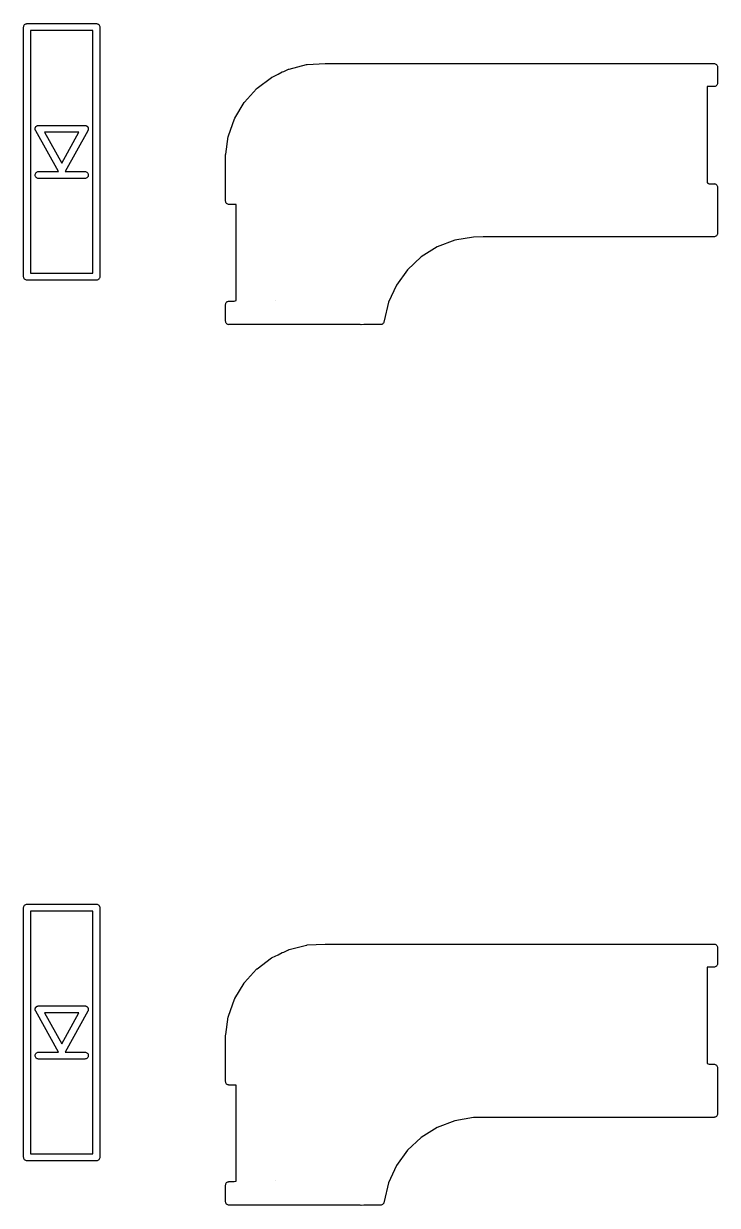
# Model space of a CAD drawing. Extents: x 85 to 230, y -159 to -77.
# Drawn here: x 161.1 to 176.12, y -108.52 to -82.95 of the extents above; entities that cross this region are included whole.
import ezdxf

# ---------------------------------------------------------------- set-up
doc = ezdxf.new("R2010")
doc.units = 0
doc.header["$MEASUREMENT"] = 0
doc.layers.add('BLACK', color=7, linetype='CONTINUOUS')

msp = doc.modelspace()

# ---------------------------------------------------------------- linework, layer by layer
at = {"layer": 'BLACK', "linetype": 'CONTINUOUS'}
for p, q in [((161.1, -83.0254), (161.102, -83.0107)), ((161.101, -83.029), (161.1, -83.0254)), ((161.101, -88.4217), (161.101, -83.029)), ((161.102, -83.0107), (161.106, -82.9965)), ((161.106, -82.9965), (161.113, -82.9835)), ((161.113, -82.9835), (161.122, -82.9721)), ((161.122, -82.9721), (161.134, -82.9627)), ((161.134, -82.9627), (161.147, -82.9557)), ((161.147, -82.9557), (161.161, -82.9514)), ((161.161, -82.9514), (161.172, -82.9504)), ((161.172, -82.9504), (161.176, -82.95)), ((161.176, -82.95), (161.179, -82.9504)), ((161.179, -82.9504), (162.672, -82.9504)), ((162.672, -82.9504), (162.676, -82.95)), ((162.676, -82.95), (162.679, -82.9504)), ((162.679, -82.9504), (162.69, -82.9514)), ((162.69, -82.9514), (162.705, -82.9557)), ((162.705, -82.9557), (162.718, -82.9627)), ((162.718, -82.9627), (162.729, -82.9721)), ((162.729, -82.9721), (162.738, -82.9835)), ((162.738, -82.9835), (162.745, -82.9965)), ((162.745, -82.9965), (162.75, -83.0107)), ((162.75, -83.0107), (162.751, -83.0254)), ((162.751, -83.0254), (162.751, -83.029)), ((162.751, -83.029), (162.751, -88.4217)), ((161.251, -83.1004), (161.251, -88.3504)), ((162.601, -83.1004), (161.251, -83.1004)), ((162.601, -88.3504), (162.601, -83.1004)), ((166.849, -83.9324), (167.227, -83.8356)), ((167.227, -83.8356), (167.228, -83.8353)), ((167.227, -83.8356), (167.227, -83.8356)), ((167.227, -83.8356), (167.227, -83.8356)), ((167.228, -83.8353), (167.235, -83.8344)), ((167.235, -83.8344), (167.242, -83.8334)), ((167.242, -83.8334), (167.632, -83.812)), ((167.632, -83.812), (167.633, -83.8119)), ((167.633, -83.8119), (167.636, -83.8121)), ((167.636, -83.8121), (167.64, -83.8119)), ((167.64, -83.8119), (167.652, -83.8125)), ((167.652, -83.8125), (176.046, -83.8125)), ((176.046, -83.8125), (176.05, -83.8121)), ((176.05, -83.8121), (176.055, -83.8126)), ((176.055, -83.8126), (176.065, -83.8136)), ((176.065, -83.8136), (176.079, -83.8179)), ((176.079, -83.8179), (176.092, -83.8248)), ((176.092, -83.8248), (176.103, -83.8342)), ((176.103, -83.8342), (176.113, -83.8456)), ((176.113, -83.8456), (176.12, -83.8587)), ((166.47, -84.1128), (166.476, -84.1094)), ((166.476, -84.1094), (166.482, -84.1058)), ((166.482, -84.1058), (166.61, -84.0445)), ((166.61, -84.0445), (166.703, -83.995)), ((166.703, -83.995), (166.733, -83.9858)), ((166.733, -83.9858), (166.835, -83.9373)), ((166.835, -83.9373), (166.836, -83.9369)), ((166.836, -83.9369), (166.842, -83.9347)), ((166.842, -83.9347), (166.849, -83.9324)), ((176.12, -83.8587), (176.124, -83.8728)), ((176.124, -83.8728), (176.125, -83.8875)), ((176.125, -83.8875), (176.125, -83.8912)), ((176.125, -83.8912), (176.125, -84.2338)), ((165.884, -84.6472), (166.146, -84.357)), ((166.146, -84.3563), (166.151, -84.3518)), ((166.146, -84.357), (166.146, -84.3563)), ((166.146, -84.357), (166.146, -84.357)), ((166.146, -84.357), (166.146, -84.357)), ((166.151, -84.3518), (166.156, -84.3472)), ((166.156, -84.3472), (166.47, -84.1134)), ((166.47, -84.1134), (166.47, -84.1128)), ((176.046, -84.3125), (175.905, -84.3125)), ((175.905, -84.3125), (175.905, -86.3952)), ((176.05, -84.3129), (176.046, -84.3125)), ((176.054, -84.3125), (176.05, -84.3129)), ((176.065, -84.3114), (176.054, -84.3125)), ((176.079, -84.3071), (176.065, -84.3114)), ((176.092, -84.3002), (176.079, -84.3071)), ((176.103, -84.2908), (176.092, -84.3002)), ((176.113, -84.2794), (176.103, -84.2908)), ((176.12, -84.2663), (176.113, -84.2794)), ((176.124, -84.2522), (176.12, -84.2663)), ((176.125, -84.2375), (176.124, -84.2522)), ((176.125, -84.2338), (176.125, -84.2375)), ((165.675, -84.9944), (165.875, -84.659)), ((165.875, -84.6589), (165.876, -84.6581)), ((165.875, -84.659), (165.875, -84.6589)), ((165.875, -84.659), (165.875, -84.659)), ((165.876, -84.6581), (165.88, -84.6527)), ((165.88, -84.6527), (165.884, -84.6472)), ((165.537, -85.3757), (165.668, -85.0077)), ((165.668, -85.0077), (165.669, -85.0067)), ((165.669, -85.0067), (165.672, -85.0006)), ((165.672, -85.0006), (165.675, -84.9944)), ((161.35, -85.2254), (161.351, -85.2223)), ((161.351, -85.2297), (161.35, -85.2254)), ((161.351, -85.215), (161.352, -85.2107)), ((161.351, -85.2192), (161.351, -85.215)), ((161.351, -85.2223), (161.351, -85.2192)), ((161.351, -85.234), (161.351, -85.2297)), ((161.351, -85.237), (161.351, -85.234)), ((161.352, -85.2401), (161.351, -85.237)), ((161.352, -85.2107), (161.353, -85.2077)), ((161.353, -85.2442), (161.352, -85.2401)), ((161.353, -85.2047), (161.355, -85.2007)), ((161.353, -85.2077), (161.353, -85.2047)), ((161.354, -85.2484), (161.353, -85.2442)), ((161.355, -85.2512), (161.354, -85.2484)), ((161.355, -85.2007), (161.356, -85.1965)), ((161.356, -85.2542), (161.355, -85.2512)), ((161.356, -85.1965), (161.358, -85.1938)), ((161.358, -85.258), (161.356, -85.2542)), ((161.358, -85.1938), (161.359, -85.1909)), ((161.358, -85.2586), (161.358, -85.258)), ((161.36, -85.2613), (161.358, -85.2586)), ((161.359, -85.1909), (161.361, -85.1873)), ((161.363, -85.2672), (161.36, -85.2613)), ((161.361, -85.1873), (161.363, -85.1835)), ((161.363, -85.1835), (161.365, -85.1811)), ((161.363, -85.2677), (161.363, -85.2672)), ((161.854, -86.1504), (161.363, -85.2677)), ((161.365, -85.1811), (161.367, -85.1785)), ((161.367, -85.1785), (161.37, -85.1754)), ((161.37, -85.1754), (161.372, -85.1721)), ((161.372, -85.1721), (161.375, -85.1701)), ((161.375, -85.1701), (161.377, -85.1679)), ((161.377, -85.1679), (161.38, -85.1654)), ((161.38, -85.1654), (161.384, -85.1627)), ((161.384, -85.1627), (161.387, -85.1612)), ((161.387, -85.1612), (161.389, -85.1595)), ((161.389, -85.1595), (161.393, -85.1578)), ((161.393, -85.1578), (161.397, -85.1557)), ((161.397, -85.1557), (161.4, -85.1548)), ((161.4, -85.1548), (161.403, -85.1536)), ((161.403, -85.1536), (161.407, -85.1527)), ((161.407, -85.1527), (161.411, -85.1514)), ((161.411, -85.1514), (161.414, -85.1511)), ((161.414, -85.1511), (161.417, -85.1505)), ((161.417, -85.1505), (161.421, -85.1504)), ((161.421, -85.1504), (161.422, -85.1504)), ((161.422, -85.1504), (161.425, -85.1504)), ((161.425, -85.1504), (161.432, -85.1503)), ((161.432, -85.1503), (161.432, -85.1504)), ((161.432, -85.1504), (162.419, -85.1504)), ((161.553, -85.3004), (161.926, -85.9709)), ((162.298, -85.3004), (161.553, -85.3004)), ((161.926, -85.9709), (162.298, -85.3004)), ((162.488, -85.2677), (161.998, -86.1504)), ((162.419, -85.1504), (162.42, -85.1503)), ((162.42, -85.1503), (162.426, -85.1504)), ((162.426, -85.1504), (162.429, -85.1504)), ((162.429, -85.1504), (162.43, -85.1504)), ((162.43, -85.1504), (162.434, -85.1505)), ((162.434, -85.1505), (162.437, -85.1511)), ((162.437, -85.1511), (162.44, -85.1514)), ((162.44, -85.1514), (162.445, -85.1527)), ((162.445, -85.1527), (162.449, -85.1536)), ((162.449, -85.1536), (162.452, -85.1548)), ((162.452, -85.1548), (162.455, -85.1557)), ((162.455, -85.1557), (162.458, -85.1578)), ((162.458, -85.1578), (162.462, -85.1595)), ((162.462, -85.1595), (162.465, -85.1612)), ((162.465, -85.1612), (162.468, -85.1627)), ((162.468, -85.1627), (162.471, -85.1654)), ((162.471, -85.1654), (162.474, -85.1679)), ((162.474, -85.1679), (162.477, -85.1701)), ((162.477, -85.1701), (162.479, -85.1721)), ((162.479, -85.1721), (162.482, -85.1754)), ((162.482, -85.1754), (162.485, -85.1785)), ((162.485, -85.1785), (162.486, -85.1811)), ((162.486, -85.1811), (162.488, -85.1835)), ((162.488, -85.1835), (162.49, -85.1873)), ((162.492, -85.2613), (162.488, -85.2672)), ((162.488, -85.2672), (162.488, -85.2677)), ((162.49, -85.1873), (162.493, -85.1909)), ((162.493, -85.2586), (162.492, -85.2613)), ((162.493, -85.1909), (162.494, -85.1938)), ((162.495, -85.2542), (162.493, -85.258)), ((162.493, -85.258), (162.493, -85.2586)), ((162.494, -85.1938), (162.495, -85.1965)), ((162.495, -85.1965), (162.497, -85.2007)), ((162.496, -85.2512), (162.495, -85.2542)), ((162.497, -85.2484), (162.496, -85.2512)), ((162.497, -85.2007), (162.498, -85.2047)), ((162.498, -85.2442), (162.497, -85.2484)), ((162.498, -85.2047), (162.499, -85.2077)), ((162.5, -85.2401), (162.498, -85.2442)), ((162.499, -85.2077), (162.5, -85.2107)), ((162.5, -85.2107), (162.5, -85.215)), ((162.5, -85.215), (162.501, -85.2192)), ((162.501, -85.234), (162.5, -85.237)), ((162.5, -85.237), (162.5, -85.2401)), ((162.501, -85.2192), (162.501, -85.2223)), ((162.501, -85.2223), (162.501, -85.2254)), ((162.501, -85.2254), (162.501, -85.2297)), ((162.501, -85.2297), (162.501, -85.234)), ((165.477, -85.771), (165.533, -85.3899)), ((165.533, -85.3889), (165.535, -85.3823)), ((165.533, -85.3899), (165.533, -85.3889)), ((165.533, -85.3899), (165.533, -85.3899)), ((165.533, -85.3899), (165.533, -85.3899)), ((165.535, -85.3823), (165.537, -85.3757)), ((165.475, -85.7838), (165.476, -85.7728)), ((165.475, -86.7838), (165.475, -85.7838)), ((165.476, -85.7728), (165.477, -85.771)), ((161.384, -86.1627), (161.397, -86.1557)), ((161.397, -86.1557), (161.411, -86.1514)), ((161.411, -86.1514), (161.422, -86.1504)), ((161.422, -86.1504), (161.854, -86.1504)), ((161.998, -86.1504), (162.429, -86.1504)), ((162.429, -86.1504), (162.44, -86.1514)), ((162.44, -86.1514), (162.455, -86.1557)), ((162.455, -86.1557), (162.468, -86.1627)), ((161.35, -86.2254), (161.352, -86.2107)), ((161.352, -86.2401), (161.35, -86.2254)), ((161.352, -86.2107), (161.356, -86.1965)), ((161.356, -86.2542), (161.352, -86.2401)), ((161.356, -86.1965), (161.363, -86.1835)), ((161.363, -86.2672), (161.356, -86.2542)), ((161.363, -86.1835), (161.372, -86.1721)), ((161.372, -86.2786), (161.363, -86.2672)), ((161.372, -86.1721), (161.384, -86.1627)), ((161.384, -86.288), (161.372, -86.2786)), ((161.397, -86.295), (161.384, -86.288)), ((161.411, -86.2993), (161.397, -86.295)), ((161.422, -86.3004), (161.411, -86.2993)), ((162.429, -86.3004), (161.422, -86.3004)), ((162.44, -86.2993), (162.429, -86.3004)), ((162.455, -86.295), (162.44, -86.2993)), ((162.468, -86.288), (162.455, -86.295)), ((162.468, -86.1627), (162.479, -86.1721)), ((162.479, -86.2786), (162.468, -86.288)), ((162.479, -86.1721), (162.488, -86.1835)), ((162.488, -86.2672), (162.479, -86.2786)), ((162.488, -86.1835), (162.495, -86.1965)), ((162.495, -86.2542), (162.488, -86.2672)), ((162.495, -86.1965), (162.5, -86.2107)), ((162.5, -86.2401), (162.495, -86.2542)), ((162.5, -86.2107), (162.501, -86.2254)), ((162.501, -86.2254), (162.5, -86.2401)), ((175.905, -86.3952), (175.927, -86.4018)), ((175.927, -86.4018), (175.947, -86.4125)), ((175.947, -86.4125), (176.046, -86.4125)), ((176.046, -86.4125), (176.05, -86.4121)), ((176.05, -86.4121), (176.054, -86.4125)), ((176.054, -86.4125), (176.065, -86.4136)), ((176.065, -86.4136), (176.079, -86.4179)), ((176.079, -86.4179), (176.092, -86.4248)), ((176.092, -86.4248), (176.103, -86.4342)), ((176.103, -86.4342), (176.113, -86.4456)), ((176.113, -86.4456), (176.12, -86.4587)), ((176.12, -86.4587), (176.124, -86.4728)), ((176.124, -86.4728), (176.125, -86.4875)), ((176.125, -86.4875), (176.125, -86.4912)), ((176.125, -86.4912), (176.125, -87.4838)), ((165.475, -86.7875), (165.475, -86.7838)), ((165.476, -86.8022), (165.475, -86.7875)), ((165.48, -86.8163), (165.476, -86.8022)), ((165.487, -86.8294), (165.48, -86.8163)), ((165.497, -86.8408), (165.487, -86.8294)), ((165.508, -86.8502), (165.497, -86.8408)), ((165.521, -86.8571), (165.508, -86.8502)), ((165.535, -86.8614), (165.521, -86.8571)), ((165.546, -86.8625), (165.535, -86.8614)), ((165.55, -86.8629), (165.546, -86.8625)), ((165.554, -86.8625), (165.55, -86.8629)), ((165.705, -86.8625), (165.554, -86.8625)), ((165.705, -88.9407), (165.705, -86.8625)), ((170.44, -87.6341), (170.057, -87.7786)), ((170.845, -87.5664), (170.44, -87.6341)), ((171.051, -87.5625), (170.845, -87.5664)), ((176.046, -87.5625), (171.051, -87.5625)), ((176.05, -87.5629), (176.046, -87.5625)), ((176.054, -87.5625), (176.05, -87.5629)), ((176.065, -87.5614), (176.054, -87.5625)), ((176.079, -87.5571), (176.065, -87.5614)), ((176.092, -87.5502), (176.079, -87.5571)), ((176.103, -87.5408), (176.092, -87.5502)), ((176.113, -87.5294), (176.103, -87.5408)), ((176.12, -87.5163), (176.113, -87.5294)), ((176.124, -87.5022), (176.12, -87.5163)), ((176.125, -87.4875), (176.124, -87.5022)), ((176.125, -87.4838), (176.125, -87.4875)), ((170.057, -87.7786), (169.71, -87.9946)), ((169.71, -87.9946), (169.411, -88.274)), ((161.1, -88.4254), (161.101, -88.4217)), ((161.102, -88.4401), (161.1, -88.4254)), ((161.106, -88.4542), (161.102, -88.4401)), ((161.113, -88.4672), (161.106, -88.4542)), ((161.251, -88.3504), (162.601, -88.3504)), ((162.745, -88.4542), (162.738, -88.4672)), ((162.75, -88.4401), (162.745, -88.4542)), ((162.751, -88.4254), (162.75, -88.4401)), ((162.751, -88.4217), (162.751, -88.4254)), ((169.411, -88.274), (169.172, -88.606)), ((161.122, -88.4786), (161.113, -88.4672)), ((161.134, -88.488), (161.122, -88.4786)), ((161.147, -88.495), (161.134, -88.488)), ((161.161, -88.4993), (161.147, -88.495)), ((161.172, -88.5004), (161.161, -88.4993)), ((161.176, -88.5007), (161.172, -88.5004)), ((161.179, -88.5004), (161.176, -88.5007)), ((162.672, -88.5004), (161.179, -88.5004)), ((162.676, -88.5007), (162.672, -88.5004)), ((162.679, -88.5004), (162.676, -88.5007)), ((162.69, -88.4993), (162.679, -88.5004)), ((162.705, -88.495), (162.69, -88.4993)), ((162.718, -88.488), (162.705, -88.495)), ((162.729, -88.4786), (162.718, -88.488)), ((162.738, -88.4672), (162.729, -88.4786)), ((169.172, -88.606), (169.003, -88.9782)), ((165.497, -88.9742), (165.508, -88.9648)), ((165.508, -88.9648), (165.521, -88.9579)), ((165.521, -88.9579), (165.535, -88.9536)), ((165.535, -88.9536), (165.546, -88.9525)), ((165.546, -88.9525), (165.55, -88.9521)), ((165.55, -88.9521), (165.554, -88.9525)), ((165.554, -88.9525), (165.663, -88.9525)), ((165.663, -88.9525), (165.701, -88.9411)), ((165.701, -88.9411), (165.705, -88.9407)), ((166.549, -88.9375), (166.547, -88.9366)), ((166.547, -88.9366), (166.547, -88.9375)), ((166.547, -88.9375), (166.549, -88.9375)), ((165.475, -89.0275), (165.476, -89.0128)), ((165.475, -89.0312), (165.475, -89.0275)), ((165.475, -89.3838), (165.475, -89.0312)), ((165.476, -89.0128), (165.48, -88.9987)), ((165.48, -88.9987), (165.487, -88.9856)), ((165.487, -88.9856), (165.497, -88.9742)), ((169.003, -88.9782), (168.907, -89.3833)), ((165.475, -89.3875), (165.475, -89.3838)), ((165.476, -89.4022), (165.475, -89.3875)), ((165.48, -89.4163), (165.476, -89.4022)), ((165.487, -89.4294), (165.48, -89.4163)), ((165.493, -89.4366), (165.487, -89.4294)), ((165.497, -89.4408), (165.493, -89.4366)), ((165.508, -89.4502), (165.497, -89.4408)), ((165.521, -89.4571), (165.508, -89.4502)), ((165.535, -89.4614), (165.521, -89.4571)), ((165.55, -89.4629), (165.535, -89.4614)), ((165.554, -89.4625), (165.55, -89.4629)), ((168.39, -89.4625), (165.554, -89.4625)), ((168.412, -89.4655), (168.39, -89.4625)), ((168.468, -89.4625), (168.412, -89.4655)), ((168.834, -89.4625), (168.468, -89.4625)), ((168.845, -89.4614), (168.834, -89.4625)), ((168.859, -89.4571), (168.845, -89.4614)), ((168.872, -89.4502), (168.859, -89.4571)), ((168.883, -89.4408), (168.872, -89.4502)), ((168.893, -89.4294), (168.883, -89.4408)), ((168.9, -89.4163), (168.893, -89.4294)), ((168.904, -89.4022), (168.9, -89.4163)), ((168.905, -89.3875), (168.904, -89.4022)), ((168.906, -89.3843), (168.905, -89.3873)), ((168.905, -89.3873), (168.905, -89.3875)), ((168.907, -89.3833), (168.906, -89.3843)), ((161.134, -102.013), (161.147, -102.006)), ((161.147, -102.006), (161.161, -102.002)), ((161.161, -102.002), (161.176, -102)), ((161.176, -102), (161.179, -102)), ((161.179, -102), (162.672, -102)), ((162.672, -102), (162.676, -102)), ((162.676, -102), (162.69, -102.002)), ((162.69, -102.002), (162.705, -102.006)), ((162.705, -102.006), (162.718, -102.013)), ((161.1, -102.075), (161.102, -102.061)), ((161.101, -102.079), (161.1, -102.075)), ((161.101, -107.472), (161.101, -102.079)), ((161.102, -102.061), (161.106, -102.047)), ((161.106, -102.047), (161.113, -102.034)), ((161.113, -102.034), (161.122, -102.022)), ((161.122, -102.022), (161.134, -102.013)), ((161.251, -102.15), (161.251, -107.4)), ((162.601, -102.15), (161.251, -102.15)), ((162.601, -107.4), (162.601, -102.15)), ((162.718, -102.013), (162.729, -102.022)), ((162.729, -102.022), (162.738, -102.034)), ((162.738, -102.034), (162.745, -102.047)), ((162.745, -102.047), (162.75, -102.061)), ((162.75, -102.061), (162.751, -102.075)), ((162.751, -102.075), (162.751, -102.079)), ((162.751, -102.079), (162.751, -107.472)), ((166.733, -103.036), (166.835, -102.987)), ((166.835, -102.987), (166.836, -102.987)), ((166.836, -102.987), (166.842, -102.985)), ((166.842, -102.985), (166.849, -102.982)), ((166.849, -102.982), (167.227, -102.886)), ((167.227, -102.886), (167.228, -102.885)), ((167.227, -102.886), (167.227, -102.886)), ((167.227, -102.886), (167.227, -102.886)), ((167.228, -102.885), (167.235, -102.884)), ((167.235, -102.884), (167.242, -102.883)), ((167.242, -102.883), (167.632, -102.862)), ((167.632, -102.862), (167.633, -102.862)), ((167.633, -102.862), (167.636, -102.862)), ((167.636, -102.862), (167.64, -102.862)), ((167.64, -102.862), (167.652, -102.862)), ((167.652, -102.862), (176.046, -102.862)), ((176.046, -102.862), (176.05, -102.862)), ((176.05, -102.862), (176.055, -102.863)), ((176.055, -102.863), (176.065, -102.864)), ((176.065, -102.864), (176.079, -102.868)), ((176.079, -102.868), (176.092, -102.875)), ((176.092, -102.875), (176.103, -102.884)), ((176.103, -102.884), (176.113, -102.896)), ((176.113, -102.896), (176.12, -102.909)), ((176.12, -102.909), (176.124, -102.923)), ((176.124, -102.923), (176.125, -102.938)), ((176.125, -102.938), (176.125, -102.941)), ((176.125, -102.941), (176.125, -103.284)), ((166.156, -103.397), (166.47, -103.163)), ((166.47, -103.163), (166.476, -103.159)), ((166.47, -103.163), (166.47, -103.163)), ((166.476, -103.159), (166.482, -103.156)), ((166.482, -103.156), (166.61, -103.095)), ((166.61, -103.095), (166.703, -103.045)), ((166.703, -103.045), (166.733, -103.036)), ((176.125, -103.284), (176.125, -103.287)), ((165.884, -103.697), (166.146, -103.407)), ((166.146, -103.406), (166.151, -103.402)), ((166.146, -103.407), (166.146, -103.406)), ((166.146, -103.407), (166.146, -103.407)), ((166.146, -103.407), (166.146, -103.407)), ((166.151, -103.402), (166.156, -103.397)), ((176.046, -103.362), (175.905, -103.362)), ((175.905, -103.362), (175.905, -105.445)), ((176.05, -103.363), (176.046, -103.362)), ((176.054, -103.362), (176.05, -103.363)), ((176.065, -103.361), (176.054, -103.362)), ((176.079, -103.357), (176.065, -103.361)), ((176.092, -103.35), (176.079, -103.357)), ((176.103, -103.341), (176.092, -103.35)), ((176.113, -103.329), (176.103, -103.341)), ((176.12, -103.316), (176.113, -103.329)), ((176.124, -103.302), (176.12, -103.316)), ((176.125, -103.287), (176.124, -103.302)), ((165.675, -104.044), (165.875, -103.709)), ((165.875, -103.709), (165.876, -103.708)), ((165.875, -103.709), (165.875, -103.709)), ((165.875, -103.709), (165.875, -103.709)), ((165.876, -103.708), (165.88, -103.703)), ((165.88, -103.703), (165.884, -103.697)), ((165.669, -104.057), (165.672, -104.051)), ((165.672, -104.051), (165.675, -104.044)), ((161.35, -104.275), (161.351, -104.272)), ((161.351, -104.28), (161.35, -104.275)), ((161.351, -104.265), (161.352, -104.261)), ((161.351, -104.269), (161.351, -104.265)), ((161.351, -104.272), (161.351, -104.269)), ((161.351, -104.284), (161.351, -104.28)), ((161.351, -104.287), (161.351, -104.284)), ((161.352, -104.29), (161.351, -104.287)), ((161.352, -104.261), (161.353, -104.258)), ((161.353, -104.294), (161.352, -104.29)), ((161.353, -104.255), (161.355, -104.251)), ((161.353, -104.258), (161.353, -104.255)), ((161.354, -104.298), (161.353, -104.294)), ((161.355, -104.301), (161.354, -104.298)), ((161.355, -104.251), (161.356, -104.247)), ((161.356, -104.304), (161.355, -104.301)), ((161.356, -104.247), (161.358, -104.244)), ((161.358, -104.308), (161.356, -104.304)), ((161.358, -104.244), (161.359, -104.241)), ((161.358, -104.309), (161.358, -104.308)), ((161.36, -104.311), (161.358, -104.309)), ((161.359, -104.241), (161.361, -104.237)), ((161.361, -104.237), (161.363, -104.234)), ((161.363, -104.234), (161.365, -104.231)), ((161.365, -104.231), (161.367, -104.229)), ((161.367, -104.229), (161.37, -104.225)), ((161.37, -104.225), (161.372, -104.222)), ((161.372, -104.222), (161.375, -104.22)), ((161.375, -104.22), (161.377, -104.218)), ((161.377, -104.218), (161.38, -104.216)), ((161.38, -104.216), (161.384, -104.213)), ((161.384, -104.213), (161.387, -104.211)), ((161.387, -104.211), (161.389, -104.21)), ((161.389, -104.21), (161.393, -104.208)), ((161.393, -104.208), (161.397, -104.206)), ((161.397, -104.206), (161.4, -104.205)), ((161.4, -104.205), (161.403, -104.204)), ((161.403, -104.204), (161.407, -104.203)), ((161.407, -104.203), (161.411, -104.202)), ((161.411, -104.202), (161.414, -104.201)), ((161.414, -104.201), (161.417, -104.201)), ((161.417, -104.201), (161.421, -104.201)), ((161.421, -104.201), (161.422, -104.2)), ((161.422, -104.2), (161.425, -104.2)), ((161.425, -104.2), (161.432, -104.2)), ((161.432, -104.2), (161.432, -104.2)), ((161.432, -104.2), (162.419, -104.2)), ((162.419, -104.2), (162.42, -104.2)), ((162.42, -104.2), (162.426, -104.2)), ((162.426, -104.2), (162.429, -104.2)), ((162.429, -104.2), (162.43, -104.201)), ((162.43, -104.201), (162.434, -104.201)), ((162.434, -104.201), (162.437, -104.201)), ((162.437, -104.201), (162.44, -104.202)), ((162.44, -104.202), (162.445, -104.203)), ((162.445, -104.203), (162.449, -104.204)), ((162.449, -104.204), (162.452, -104.205)), ((162.452, -104.205), (162.455, -104.206)), ((162.455, -104.206), (162.458, -104.208)), ((162.458, -104.208), (162.462, -104.21)), ((162.462, -104.21), (162.465, -104.211)), ((162.465, -104.211), (162.468, -104.213)), ((162.468, -104.213), (162.471, -104.216)), ((162.471, -104.216), (162.474, -104.218)), ((162.474, -104.218), (162.477, -104.22)), ((162.477, -104.22), (162.479, -104.222)), ((162.479, -104.222), (162.482, -104.225)), ((162.482, -104.225), (162.485, -104.229)), ((162.485, -104.229), (162.486, -104.231)), ((162.486, -104.231), (162.488, -104.234)), ((162.488, -104.234), (162.49, -104.237)), ((162.49, -104.237), (162.493, -104.241)), ((162.493, -104.309), (162.492, -104.311)), ((162.493, -104.241), (162.494, -104.244)), ((162.495, -104.304), (162.493, -104.308)), ((162.493, -104.308), (162.493, -104.309)), ((162.494, -104.244), (162.495, -104.247)), ((162.495, -104.247), (162.497, -104.251)), ((162.496, -104.301), (162.495, -104.304)), ((162.497, -104.298), (162.496, -104.301)), ((162.497, -104.251), (162.498, -104.255)), ((162.498, -104.294), (162.497, -104.298)), ((162.498, -104.255), (162.499, -104.258)), ((162.5, -104.29), (162.498, -104.294)), ((162.499, -104.258), (162.5, -104.261)), ((162.5, -104.261), (162.5, -104.265)), ((162.5, -104.265), (162.501, -104.269)), ((162.501, -104.284), (162.5, -104.287)), ((162.5, -104.287), (162.5, -104.29)), ((162.501, -104.269), (162.501, -104.272)), ((162.501, -104.272), (162.501, -104.275)), ((162.501, -104.275), (162.501, -104.28)), ((162.501, -104.28), (162.501, -104.284)), ((165.537, -104.426), (165.668, -104.058)), ((165.668, -104.058), (165.669, -104.057)), ((161.363, -104.317), (161.36, -104.311)), ((161.363, -104.318), (161.363, -104.317)), ((161.854, -105.2), (161.363, -104.318)), ((161.553, -104.35), (161.926, -105.021)), ((162.298, -104.35), (161.553, -104.35)), ((161.926, -105.021), (162.298, -104.35)), ((162.488, -104.318), (161.998, -105.2)), ((162.492, -104.311), (162.488, -104.317)), ((162.488, -104.317), (162.488, -104.318)), ((165.477, -104.821), (165.533, -104.44)), ((165.533, -104.439), (165.535, -104.432)), ((165.533, -104.44), (165.533, -104.439)), ((165.533, -104.44), (165.533, -104.44)), ((165.533, -104.44), (165.533, -104.44)), ((165.535, -104.432), (165.537, -104.426)), ((165.475, -104.834), (165.476, -104.823)), ((165.475, -105.834), (165.475, -104.834)), ((165.476, -104.823), (165.477, -104.821)), ((161.35, -105.275), (161.352, -105.261)), ((161.352, -105.29), (161.35, -105.275)), ((161.352, -105.261), (161.356, -105.247)), ((161.356, -105.304), (161.352, -105.29)), ((161.356, -105.247), (161.363, -105.234)), ((161.363, -105.317), (161.356, -105.304)), ((161.363, -105.234), (161.372, -105.222)), ((161.372, -105.329), (161.363, -105.317)), ((161.372, -105.222), (161.384, -105.213)), ((161.384, -105.338), (161.372, -105.329)), ((161.384, -105.213), (161.397, -105.206)), ((161.397, -105.206), (161.411, -105.202)), ((161.411, -105.202), (161.422, -105.2)), ((161.422, -105.2), (161.854, -105.2)), ((161.998, -105.2), (162.429, -105.2)), ((162.429, -105.2), (162.44, -105.202)), ((162.44, -105.202), (162.455, -105.206)), ((162.455, -105.206), (162.468, -105.213)), ((162.468, -105.213), (162.479, -105.222)), ((162.479, -105.329), (162.468, -105.338)), ((162.479, -105.222), (162.488, -105.234)), ((162.488, -105.317), (162.479, -105.329)), ((162.488, -105.234), (162.495, -105.247)), ((162.495, -105.304), (162.488, -105.317)), ((162.495, -105.247), (162.5, -105.261)), ((162.5, -105.29), (162.495, -105.304)), ((162.5, -105.261), (162.501, -105.275)), ((162.501, -105.275), (162.5, -105.29)), ((161.397, -105.345), (161.384, -105.338)), ((161.411, -105.349), (161.397, -105.345)), ((161.422, -105.35), (161.411, -105.349)), ((162.429, -105.35), (161.422, -105.35)), ((162.44, -105.349), (162.429, -105.35)), ((162.455, -105.345), (162.44, -105.349)), ((162.468, -105.338), (162.455, -105.345)), ((175.905, -105.445), (175.927, -105.452)), ((175.927, -105.452), (175.947, -105.462)), ((175.947, -105.462), (176.046, -105.462)), ((176.046, -105.462), (176.05, -105.462)), ((176.05, -105.462), (176.054, -105.462)), ((176.054, -105.462), (176.065, -105.464)), ((176.065, -105.464), (176.079, -105.468)), ((176.079, -105.468), (176.092, -105.475)), ((176.092, -105.475), (176.103, -105.484)), ((176.103, -105.484), (176.113, -105.496)), ((176.113, -105.496), (176.12, -105.509)), ((176.12, -105.509), (176.124, -105.523)), ((176.124, -105.523), (176.125, -105.537)), ((176.125, -105.537), (176.125, -105.541)), ((176.125, -105.541), (176.125, -106.534)), ((165.475, -105.837), (165.475, -105.834)), ((165.476, -105.852), (165.475, -105.837)), ((165.48, -105.866), (165.476, -105.852)), ((165.487, -105.879), (165.48, -105.866)), ((165.497, -105.891), (165.487, -105.879)), ((165.508, -105.9), (165.497, -105.891)), ((165.521, -105.907), (165.508, -105.9)), ((165.535, -105.911), (165.521, -105.907)), ((165.546, -105.912), (165.535, -105.911)), ((165.55, -105.913), (165.546, -105.912)), ((165.554, -105.912), (165.55, -105.913)), ((165.705, -105.912), (165.554, -105.912)), ((165.705, -107.991), (165.705, -105.912)), ((176.079, -106.607), (176.065, -106.611)), ((176.092, -106.6), (176.079, -106.607)), ((176.103, -106.591), (176.092, -106.6)), ((176.113, -106.579), (176.103, -106.591)), ((176.12, -106.566), (176.113, -106.579)), ((176.124, -106.552), (176.12, -106.566)), ((176.125, -106.537), (176.124, -106.552)), ((176.125, -106.534), (176.125, -106.537)), ((170.057, -106.829), (169.71, -107.045)), ((170.44, -106.684), (170.057, -106.829)), ((170.845, -106.616), (170.44, -106.684)), ((171.051, -106.612), (170.845, -106.616)), ((176.046, -106.612), (171.051, -106.612)), ((176.05, -106.613), (176.046, -106.612)), ((176.054, -106.612), (176.05, -106.613)), ((176.065, -106.611), (176.054, -106.612)), ((169.71, -107.045), (169.411, -107.324)), ((169.411, -107.324), (169.172, -107.656)), ((161.1, -107.475), (161.101, -107.472)), ((161.102, -107.49), (161.1, -107.475)), ((161.106, -107.504), (161.102, -107.49)), ((161.113, -107.517), (161.106, -107.504)), ((161.122, -107.529), (161.113, -107.517)), ((161.134, -107.538), (161.122, -107.529)), ((161.147, -107.545), (161.134, -107.538)), ((161.161, -107.549), (161.147, -107.545)), ((161.172, -107.55), (161.161, -107.549)), ((161.176, -107.551), (161.172, -107.55)), ((161.179, -107.55), (161.176, -107.551)), ((162.672, -107.55), (161.179, -107.55)), ((161.251, -107.4), (162.601, -107.4)), ((162.676, -107.551), (162.672, -107.55)), ((162.679, -107.55), (162.676, -107.551)), ((162.69, -107.549), (162.679, -107.55)), ((162.705, -107.545), (162.69, -107.549)), ((162.718, -107.538), (162.705, -107.545)), ((162.729, -107.529), (162.718, -107.538)), ((162.738, -107.517), (162.729, -107.529)), ((162.745, -107.504), (162.738, -107.517)), ((162.75, -107.49), (162.745, -107.504)), ((162.751, -107.475), (162.75, -107.49)), ((162.751, -107.472), (162.751, -107.475)), ((169.172, -107.656), (169.003, -108.028)), ((165.475, -108.078), (165.476, -108.063)), ((165.475, -108.081), (165.475, -108.078)), ((165.475, -108.434), (165.475, -108.081)), ((165.476, -108.063), (165.48, -108.049)), ((165.48, -108.049), (165.487, -108.036)), ((165.487, -108.036), (165.497, -108.024)), ((165.497, -108.024), (165.508, -108.015)), ((165.508, -108.015), (165.521, -108.008)), ((165.521, -108.008), (165.535, -108.004)), ((165.535, -108.004), (165.546, -108.002)), ((165.546, -108.002), (165.55, -108.002)), ((165.55, -108.002), (165.554, -108.002)), ((165.554, -108.002), (165.663, -108.002)), ((165.663, -108.002), (165.701, -107.991)), ((165.701, -107.991), (165.705, -107.991)), ((166.547, -107.987), (166.549, -107.987)), ((166.549, -107.987), (166.547, -107.987)), ((166.547, -107.987), (166.547, -107.987)), ((169.003, -108.028), (168.907, -108.433)), ((165.475, -108.438), (165.475, -108.434)), ((165.476, -108.452), (165.475, -108.438)), ((165.48, -108.466), (165.476, -108.452)), ((165.487, -108.479), (165.48, -108.466)), ((165.493, -108.487), (165.487, -108.479)), ((165.497, -108.491), (165.493, -108.487)), ((165.508, -108.5), (165.497, -108.491)), ((165.521, -108.507), (165.508, -108.5)), ((165.535, -108.511), (165.521, -108.507)), ((165.55, -108.513), (165.535, -108.511)), ((165.554, -108.512), (165.55, -108.513)), ((168.39, -108.512), (165.554, -108.512)), ((168.412, -108.516), (168.39, -108.512)), ((168.468, -108.512), (168.412, -108.516)), ((168.834, -108.512), (168.468, -108.512)), ((168.845, -108.511), (168.834, -108.512)), ((168.859, -108.507), (168.845, -108.511)), ((168.872, -108.5), (168.859, -108.507)), ((168.883, -108.491), (168.872, -108.5)), ((168.893, -108.479), (168.883, -108.491)), ((168.9, -108.466), (168.893, -108.479)), ((168.904, -108.452), (168.9, -108.466)), ((168.905, -108.438), (168.904, -108.452)), ((168.906, -108.434), (168.905, -108.437)), ((168.905, -108.437), (168.905, -108.438)), ((168.907, -108.433), (168.906, -108.434))]:
    msp.add_line(p, q, dxfattribs=at)

doc.saveas('drawing.dxf')
